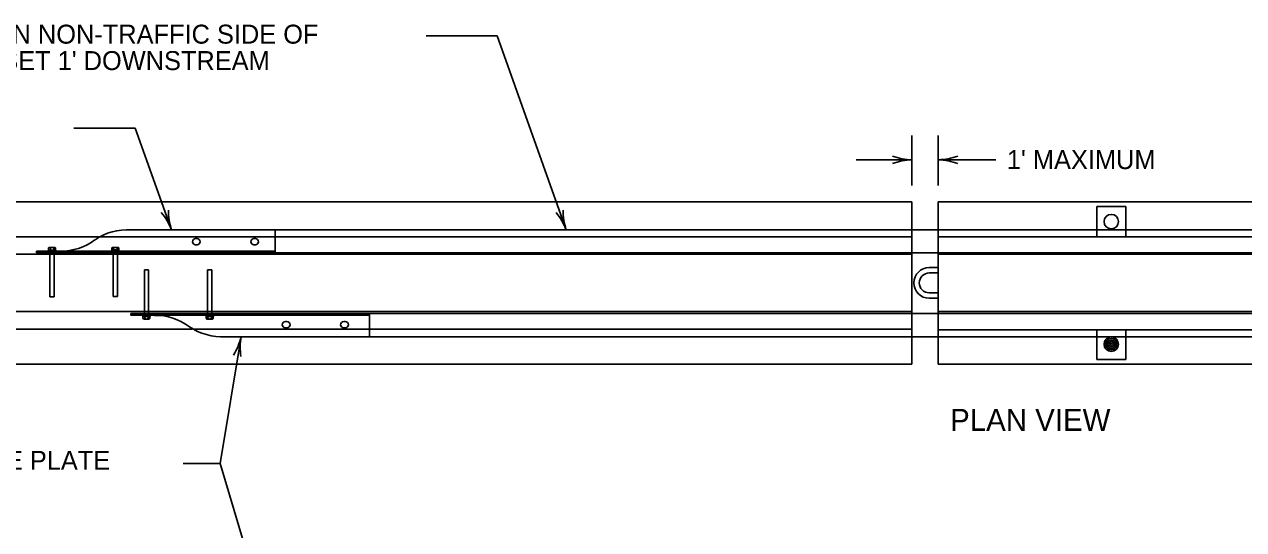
# Model space of a CAD drawing. Extents: x 99950 to 103353, y 99992 to 101050.
# Drawn here: x 101954.7 to 102356.3, y 100343.5 to 100509.9 of the extents above; entities that cross this region are included whole.
import ezdxf

# ---------------------------------------------------------------- set-up
doc = ezdxf.new("R2010")
doc.units = 0
for name, color, linetype in [('DETAIL', 7, 'Continuous'), ('DETAIL DIM', 7, 'Continuous'), ('DETAIL TXT', 7, 'Continuous')]:
    doc.layers.add(name, color=color, linetype=linetype)

msp = doc.modelspace()

# ---------------------------------------------------------------- linework, layer by layer
at = {"layer": 'DETAIL'}
for p, q in [((102068.88, 100451.49), (101890.72, 100451.49)), ((102068.88, 100451.49), (102247.05, 100451.49)), ((102247.05, 100398.04), (102247.05, 100451.49)), ((102255.69, 100398.04), (102255.69, 100451.49)), ((102433.85, 100451.49), (102255.69, 100451.49)), ((102307.95, 100449.96), (102307.95, 100442.27)), ((102307.95, 100449.96), (102317.45, 100449.96)), ((102317.45, 100449.96), (102317.45, 100442.27)), ((101979.18, 100439.97), (101888.8, 100439.97)), ((102247.05, 100439.97), (101979.61, 100439.97)), ((101989.77, 100442.27), (102037.32, 100442.27)), ((102011.1, 100439.35), (102011.59, 100439.35)), ((102017.8, 100442.27), (102433.41, 100442.27)), ((102030.3, 100439.35), (102030.79, 100439.35)), ((102037.32, 100434.65), (102037.32, 100442.27)), ((102444.03, 100439.97), (102255.69, 100439.97)), ((102307.95, 100442.27), (102307.95, 100439.95)), ((102317.45, 100442.27), (102317.45, 100439.95)), ((101958.65, 100435.22), (101966.45, 100435.22)), ((101958.65, 100434.65), (101958.65, 100435.22)), ((101962.64, 100435.58), (101965.05, 100435.58)), ((101962.64, 100435.3), (101962.64, 100435.58)), ((101962.64, 100435.3), (101965.05, 100435.3)), ((101962.69, 100435.58), (101962.69, 100436.27)), ((101963.03, 100436.44), (101964.64, 100436.44)), ((101963.14, 100435.58), (101963.14, 100420.22)), ((101963.28, 100435.58), (101963.28, 100436.27)), ((101964.41, 100435.58), (101964.41, 100436.27)), ((101964.55, 100435.58), (101964.55, 100420.22)), ((101965, 100435.58), (101965, 100436.27)), ((101965.05, 100435.3), (101965.05, 100435.58)), ((101966.45, 100435.22), (102037.32, 100435.22)), ((101983.46, 100435.61), (101985.87, 100435.61)), ((101983.46, 100435.33), (101983.46, 100435.61)), ((101983.46, 100435.33), (101985.87, 100435.33)), ((101983.51, 100435.61), (101983.51, 100436.3)), ((101983.85, 100436.46), (101985.46, 100436.46)), ((101983.96, 100435.61), (101983.96, 100420.24)), ((101984.1, 100435.61), (101984.1, 100436.3)), ((101985.22, 100435.61), (101985.22, 100436.3)), ((101985.36, 100435.61), (101985.36, 100420.24)), ((101985.82, 100435.61), (101985.82, 100436.3)), ((101985.87, 100435.33), (101985.87, 100435.61)), ((102011.1, 100437.3), (102011.59, 100437.3)), ((102030.3, 100437.3), (102030.79, 100437.3)), ((102047.1, 100434.26), (101887.59, 100434.26)), ((102464.53, 100434.65), (101958.65, 100434.65)), ((102047.1, 100434.26), (102247.05, 100434.26)), ((102255.69, 100434.26), (102612.02, 100434.26)), ((101994.22, 100413.71), (101994.22, 100429.08)), ((101994.22, 100429.08), (101995.63, 100429.08)), ((101995.63, 100413.71), (101995.63, 100429.08)), ((102015.04, 100413.69), (102015.04, 100429.05)), ((102015.04, 100429.05), (102016.44, 100429.05)), ((102016.44, 100413.69), (102016.44, 100429.05)), ((102255.69, 100429.81), (102252.72, 100429.81)), ((102255.69, 100428.03), (102252.72, 100428.03)), ((101963.14, 100420.22), (101964.55, 100420.22)), ((101983.96, 100420.24), (101985.36, 100420.24)), ((102255.69, 100421.49), (102252.72, 100421.49)), ((102255.69, 100419.71), (102252.72, 100419.71)), ((102247.05, 100415.36), (101891.04, 100415.36)), ((102612.01, 100415.36), (102255.69, 100415.36)), ((102495.61, 100414.64), (101989.73, 100414.64)), ((101989.73, 100414.64), (101989.73, 100414.08)), ((101989.73, 100414.08), (101997.53, 100414.08)), ((101993.72, 100414), (101996.13, 100414)), ((101993.72, 100414), (101993.72, 100413.71)), ((101993.72, 100413.71), (101996.13, 100413.71)), ((101993.77, 100413.71), (101993.77, 100413.02)), ((101994.11, 100412.86), (101995.72, 100412.86)), ((101994.36, 100413.71), (101994.36, 100413.02)), ((101995.49, 100413.71), (101995.49, 100413.02)), ((101996.08, 100413.71), (101996.08, 100413.02)), ((101996.13, 100414), (101996.13, 100413.71)), ((101997.53, 100414.08), (102068.4, 100414.08)), ((102014.54, 100413.97), (102016.95, 100413.97)), ((102014.54, 100413.97), (102014.54, 100413.69)), ((102014.54, 100413.69), (102016.95, 100413.69)), ((102014.59, 100413.69), (102014.59, 100413)), ((102014.93, 100412.83), (102016.54, 100412.83)), ((102015.18, 100413.69), (102015.18, 100413)), ((102016.3, 100413.69), (102016.3, 100413)), ((102016.9, 100413.69), (102016.9, 100413)), ((102016.95, 100413.97), (102016.95, 100413.69)), ((102040.69, 100412), (102041.18, 100412)), ((102059.89, 100412), (102060.38, 100412)), ((102068.4, 100414.64), (102068.4, 100407.02)), ((102010, 100409.56), (101890.04, 100409.56)), ((102247.05, 100409.56), (102010.28, 100409.56)), ((102020.85, 100407.02), (102068.4, 100407.02)), ((102040.69, 100409.95), (102041.18, 100409.95)), ((102047.39, 100407.02), (102417.61, 100407.02)), ((102059.89, 100409.95), (102060.38, 100409.95)), ((102474.66, 100409.33), (102255.69, 100409.33)), ((102307.95, 100407.02), (102307.95, 100409.35)), ((102307.95, 100407.02), (102307.95, 100399.56)), ((102317.45, 100407.02), (102317.45, 100409.35)), ((102317.45, 100407.02), (102317.45, 100399.56)), ((102307.95, 100399.56), (102317.45, 100399.56)), ((101887.92, 100398.04), (102247.05, 100398.04)), ((102612.01, 100398.04), (102255.69, 100398.04))]:
    msp.add_line(p, q, dxfattribs=at)
for centre, radius in [((102312.7, 100444.95), 2.38), ((102312.7, 100404.57), 2.38), ((102312.7, 100404.57), 1.88), ((102312.7, 100404.57), 1.38), ((102312.7, 100404.57), 0.876), ((102312.7, 100404.57), 0.376)]:
    msp.add_circle(centre, radius, dxfattribs=at)
for centre, radius, start, end in [((101988.83, 100422.92), 19.38, 87.2029, 124.0848), ((102011.1, 100438.32), 1.03, 90, 270), ((102011.59, 100438.32), 1.03, 270, 90), ((102030.3, 100438.32), 1.03, 90, 270), ((102030.79, 100438.32), 1.03, 270, 90), ((101962.99, 100436.09), 0.348, 31.7109, 148.2891), ((101963.84, 100435.38), 1.05, 57.7463, 122.2537), ((101964.7, 100436.1), 0.344, 30.692, 149.308), ((101966.76, 100453.82), 18.6, 269.0452, 307.0409), ((101983.8, 100436.12), 0.348, 31.7109, 148.2891), ((101984.66, 100435.41), 1.05, 57.7463, 122.2537), ((101985.52, 100436.12), 0.344, 30.692, 149.308), ((102252.72, 100424.76), 5.05, 90, 270), ((102252.72, 100424.76), 3.27, 90, 270), ((101994.07, 100413.21), 0.348, 211.7109, 328.2891), ((101994.92, 100413.91), 1.05, 237.7463, 302.2537), ((101995.78, 100413.2), 0.344, 210.692, 329.308), ((101997.84, 100395.48), 18.6, 52.9591, 90.9548), ((102014.88, 100413.18), 0.348, 211.7109, 328.2891), ((102015.74, 100413.89), 1.05, 237.7463, 302.2537), ((102016.6, 100413.17), 0.344, 210.692, 329.308), ((102040.69, 100410.97), 1.03, 90, 270), ((102041.18, 100410.97), 1.03, 270, 90), ((102059.89, 100410.97), 1.03, 90, 270), ((102060.38, 100410.97), 1.03, 270, 90), ((102019.91, 100426.38), 19.38, 235.9152, 272.7971)]:
    msp.add_arc(centre, radius, start, end, dxfattribs=at)
at = {"layer": 'DETAIL DIM'}
for p, q in [((102087.04, 100506.1), (102110.37, 100506.1)), ((102110.37, 100506.1), (102133.14, 100442.27)), ((101971.04, 100475.74), (101991.19, 100475.74)), ((101991.19, 100475.74), (102003.13, 100442.27)), ((102247.05, 100473.36), (102247.05, 100456.81)), ((102255.69, 100473.36), (102255.69, 100456.81)), ((102228.65, 100465.31), (102247.05, 100465.31)), ((102255.69, 100465.31), (102274.62, 100465.31)), ((102026.1, 100407.02), (102019.18, 100365.27)), ((102007.03, 100365.27), (102019.18, 100365.27)), ((102019.18, 100365.27), (102033.3, 100317.76))]:
    msp.add_line(p, q, dxfattribs=at)
for centre, start, end in [((102247.63, 100485.81), 249.9912, 268.3748), ((102247.63, 100444.8), 91.6252, 110.0088), ((102255.11, 100485.82), 271.6252, 290.0088), ((102255.11, 100444.8), 69.9912, 88.3748), ((101984.02, 100434.84), 21.2593, 39.6429), ((102022.64, 100448.62), 179.6252, 198.0088), ((102114.02, 100434.84), 21.2593, 39.6429), ((102152.65, 100448.62), 179.6252, 198.0088), ((102006.13, 100411.74), 328.326, 346.7096), ((102046.3, 100403.44), 169.96, 188.3436)]:
    msp.add_arc(centre, 20.51, start, end, dxfattribs=at)

# ---------------------------------------------------------------- texts
at = {"layer": 'DETAIL TXT'}
for s, height, p in [('THRIE BEAM ON NON-TRAFFIC SIDE OF', 6.25, (101890.91, 100503.57)), ("BARRIER OFFSET 1' DOWNSTREAM", 6.25, (101890.91, 100494.86)), ("1' MAXIMUM", 6.25, (102278.3, 100462.25)), ('PLAN VIEW', 7.25, (102259.61, 100376)), ('THRIE BEAM ANCHORAGE PLATE', 6.25, (101846.91, 100363.19))]:
    msp.add_text(s, height=height, dxfattribs=at).set_placement(p)

doc.saveas('drawing.dxf')
